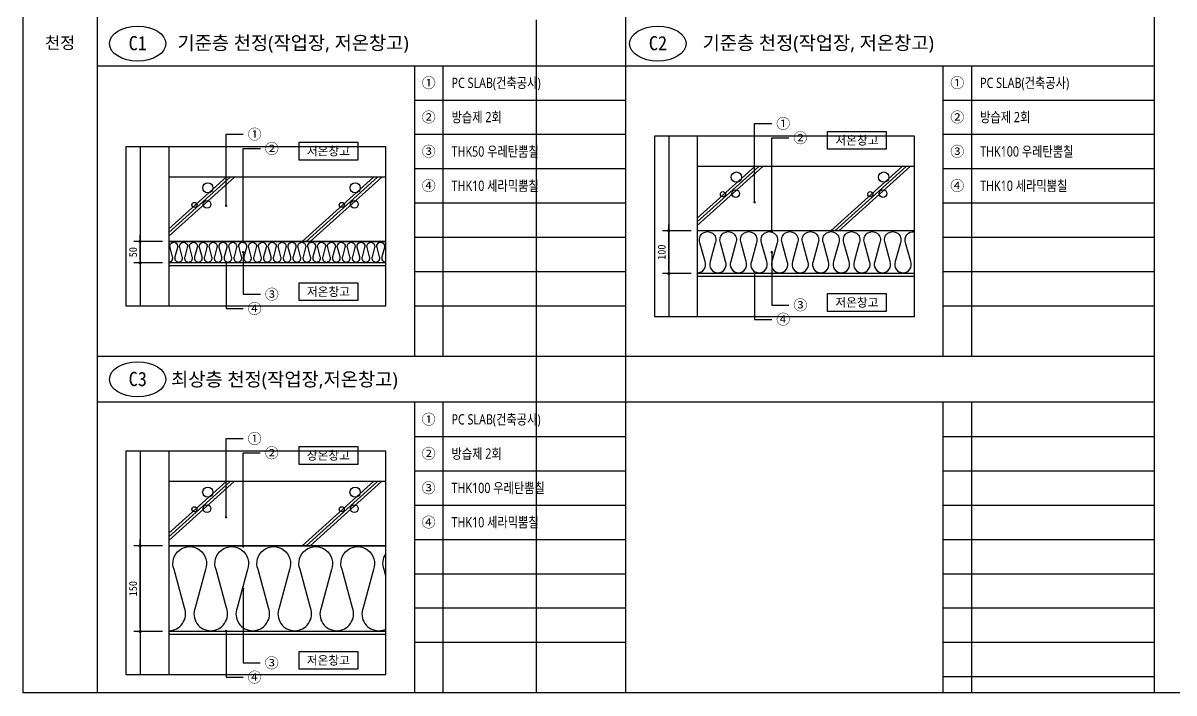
# Model space of a CAD drawing. Header units: millimetres. Extents: x 1008970 to 1091919, y 939088 to 948574.
# Drawn here: x 1025951 to 1033247, y 939179 to 943425 of the extents above; entities that cross this region are included whole.
import ezdxf
from ezdxf.enums import TextEntityAlignment as Align

# ---------------------------------------------------------------- set-up
doc = ezdxf.new("R2010")
doc.units = ezdxf.units.MM
doc.header["$LTSCALE"] = 5
doc.header["$MEASUREMENT"] = 0
doc.header["$PDSIZE"] = -10
doc.layers.get('0').update_dxf_attribs({"linetype": 'CONTINUOUS'})
doc.layers.get('Defpoints').update_dxf_attribs({"color": 153, "linetype": 'CONTINUOUS'})
for name, color, linetype in [('0612_ACL WALL', 4, 'CONTINUOUS'), ('5TXT', 7, 'CONTINUOUS'), ('AA-AXIS-DIM7', 7, 'CONTINUOUS'), ('DIM', 7, 'CONTINUOUS'), ('FIN', 5, 'CONTINUOUS'), ('HATCH', 9, 'CONTINUOUS'), ('TEXT', 7, 'CONTINUOUS'), ('단열재', 11, 'CONTINUOUS'), ('일람 벽체', 7, 'CONTINUOUS')]:
    doc.layers.add(name, color=color, linetype=linetype)
doc.styles.add('MG', font='malgun.ttf')
doc.styles.add('돋움', font='')
doc.styles.add('돋움체', font='')
doc.styles.add('맑은고딕', font='malgun.ttf')
doc.styles.add('한글', font='malgun.ttf')
doc.styles.get('돋움').set_extended_font_data('DotumChe')
doc.styles.get('돋움체').set_extended_font_data('DotumChe')
doc.dimstyles.new('DIM_5', dxfattribs={"dimscale": 5, "dimtxt": 3, "dimasz": 1, "dimexe": 2, "dimexo": 2, "dimgap": 1, "dimtad": 1, "dimdec": 0, "dimzin": 0, "dimdsep": 46, "dimtxsty": 'MG', "dimblk1": 'DIMDOT', "dimblk2": 'DIMDOT', "dimsah": 1, "dimcen": 0.09, "dimdle": 2, "dimclrd": 7, "dimclre": 7, "dimclrt": 3, "dimadec": 0, "dimazin": 0, "dimtfac": 1, "dimtdec": 0, "dimtix": 1, "dimtmove": 2, "dimatfit": 3, "dimldrblk": 'DIMDOT', "dimfxl": 2, "dimtolj": 1, "dimtzin": 0, "dimarcsym": 0})
doc.dimstyles.new('SDIM', dxfattribs={"dimscale": 10, "dimtxt": 2.5, "dimasz": 1, "dimexe": 2, "dimexo": 2, "dimgap": 1, "dimtad": 1, "dimdsep": 46, "dimtxsty": '돋움', "dimblk1": '_RXDOT', "dimblk2": '_RXDOT', "dimsah": 1, "dimcen": 3, "dimclrd": 7, "dimclre": 7, "dimclrt": 3, "dimadec": 0, "dimazin": 0, "dimtfac": 1, "dimtix": 1, "dimtmove": 2, "dimatfit": 3, "dimfxl": 1, "dimtolj": 1, "dimtzin": 0, "dimarcsym": 0})

# ---------------------------------------------------------------- blocks, each defined once
blk = doc.blocks.new('DIMDOT')
at = {"linetype": 'Continuous'}
blk.add_line((-2, 0), (2, 0), dxfattribs=at)
for radius in [0.5, 0.25]:
    blk.add_circle((0, 0), radius, dxfattribs=at)
blk = doc.blocks.new('_RXDOT')
at = {"color": 0, "linetype": 'ByBlock'}
blk.add_line((-1, 0), (2, 0), dxfattribs=at)
at = {"color": 0, "linetype": 'ByBlock', "const_width": 0.5}
blk.add_lwpolyline([(-0.25, 0, 1), (0.25, 0, 1)], format="xyb", close=True, dxfattribs=at)
blk = doc.blocks.new('*D6')
at = {"layer": 'Defpoints', "color": 0, "transparency": 16777216}
for p in [(1030044.4, 942108.4), (1030225.5, 942108.4), (1030225.5, 941836.7)]:
    blk.add_point(p, dxfattribs=at)
at = {"layer": 'DIM', "color": 7, "lineweight": -2, "transparency": 16777216}
for p, q in [((1030185.5, 942108.4), (1030004.4, 942108.4)), ((1030044.4, 941856.7), (1030044.4, 942088.4)), ((1030185.5, 941836.7), (1030004.4, 941836.7))]:
    blk.add_line(p, q, dxfattribs=at)
at = {"layer": 'DIM', "color": 7, "lineweight": -2, "transparency": 16777216, "xscale": 20, "yscale": 20, "zscale": 20}
for p, rotation in [((1030044.4, 942108.4), 90), ((1030044.4, 941836.7), 270)]:
    blk.add_blockref('_RXDOT', p, dxfattribs=dict(at, rotation=rotation))
at = {"layer": 'DIM', "color": 3, "transparency": 16777216, "insert": (1029999.4, 941972.6), "char_height": 50, "attachment_point": 5, "rotation": 90, "style": '돋움'}
blk.add_mtext('\\A1;100', dxfattribs=at)
blk = doc.blocks.new('*D7')
at = {"layer": 'Defpoints', "color": 0, "transparency": 16777216}
for p in [(1026694.2, 942040.5), (1026875.3, 942040.5), (1026875.3, 941904.7)]:
    blk.add_point(p, dxfattribs=at)
at = {"layer": 'DIM', "color": 7, "lineweight": -2, "transparency": 16777216}
for p, q in [((1026835.3, 942040.5), (1026654.2, 942040.5)), ((1026694.2, 941924.7), (1026694.2, 942020.5)), ((1026835.3, 941904.7), (1026654.2, 941904.7))]:
    blk.add_line(p, q, dxfattribs=at)
at = {"layer": 'DIM', "color": 7, "lineweight": -2, "transparency": 16777216, "xscale": 20, "yscale": 20, "zscale": 20}
for p, rotation in [((1026694.2, 942040.5), 90), ((1026694.2, 941904.7), 270)]:
    blk.add_blockref('_RXDOT', p, dxfattribs=dict(at, rotation=rotation))
at = {"layer": 'DIM', "color": 3, "transparency": 16777216, "insert": (1026649.2, 941972.6), "char_height": 50, "attachment_point": 5, "rotation": 90, "style": '돋움'}
blk.add_mtext('\\A1;50', dxfattribs=at)
blk = doc.blocks.new('*D13')
at = {"layer": 'Defpoints', "color": 0, "transparency": 16777216}
for p in [(1026693.9, 940111.8), (1026875, 940111.8), (1026875, 939568.6)]:
    blk.add_point(p, dxfattribs=at)
at = {"layer": 'DIM', "color": 7, "lineweight": -2, "transparency": 16777216}
for p, q in [((1026835, 940111.8), (1026653.9, 940111.8)), ((1026693.9, 939588.6), (1026693.9, 940091.8)), ((1026835, 939568.6), (1026653.9, 939568.6))]:
    blk.add_line(p, q, dxfattribs=at)
at = {"layer": 'DIM', "color": 7, "lineweight": -2, "transparency": 16777216, "xscale": 20, "yscale": 20, "zscale": 20}
for p, rotation in [((1026693.9, 940111.8), 90), ((1026693.9, 939568.6), 270)]:
    blk.add_blockref('_RXDOT', p, dxfattribs=dict(at, rotation=rotation))
at = {"layer": 'DIM', "color": 3, "transparency": 16777216, "insert": (1026648.9, 939840.2), "char_height": 50, "attachment_point": 5, "rotation": 90, "style": '돋움'}
blk.add_mtext('\\A1;150', dxfattribs=at)

msp = doc.modelspace()

# ---------------------------------------------------------------- linework, layer by layer
for p, q in [((1029772.491, 939179.201), (1029772.491, 947708.687)), ((1033122.714, 939179.201), (1033122.714, 947708.687)), ((1026422.268, 943154.195), (1033122.714, 943154.195)), ((1028432.402, 943154.195), (1028432.402, 941311.572)), ((1028613.495, 943154.195), (1028613.495, 941311.572)), ((1031782.625, 943154.195), (1031782.625, 941311.572)), ((1031963.718, 943154.195), (1031963.718, 941311.572)), ((1028432.402, 942936.883), (1029773.108, 942936.883)), ((1031782.625, 942936.883), (1033122.714, 942936.883)), ((1028432.402, 942719.571), (1029773.108, 942719.571)), ((1031782.625, 942719.571), (1033122.714, 942719.571)), ((1028432.402, 942502.26), (1029773.108, 942502.26)), ((1031782.625, 942502.26), (1033122.714, 942502.26)), ((1028432.402, 942284.948), (1029773.108, 942284.948)), ((1031782.625, 942284.948), (1033122.714, 942284.948)), ((1028432.402, 942067.636), (1029773.108, 942067.636)), ((1031782.625, 942067.636), (1033122.714, 942067.636)), ((1028432.402, 941850.324), (1029773.108, 941850.324)), ((1031782.625, 941850.324), (1033122.714, 941850.324)), ((1028432.402, 941633.013), (1029773.108, 941633.013)), ((1031782.625, 941633.013), (1033122.714, 941633.013)), ((1033122.714, 941311.572), (1026422.268, 941311.572)), ((1033122.714, 941021.823), (1026422.268, 941021.823)), ((1028432.402, 941021.823), (1028432.402, 939179.201)), ((1028613.495, 941021.823), (1028613.495, 939179.201)), ((1031782.625, 941021.823), (1031782.625, 939179.201)), ((1031963.718, 941021.823), (1031963.718, 939179.201)), ((1028432.402, 940804.511), (1029772.491, 940804.511)), ((1031782.625, 940804.511), (1033122.714, 940804.511)), ((1028432.402, 940587.2), (1029772.491, 940587.2)), ((1031782.625, 940587.2), (1033122.714, 940587.2)), ((1028432.402, 940369.888), (1029772.491, 940369.888)), ((1031782.625, 940369.888), (1033122.714, 940369.888)), ((1028432.402, 940152.576), (1029772.491, 940152.576)), ((1031782.625, 940152.576), (1033122.714, 940152.576)), ((1028432.402, 939935.264), (1029772.491, 939935.264)), ((1031782.625, 939935.264), (1033122.714, 939935.264)), ((1028432.402, 939717.953), (1029772.491, 939717.953)), ((1031782.625, 939717.953), (1033122.714, 939717.953)), ((1028432.402, 939500.641), (1029772.491, 939500.641)), ((1031782.625, 939500.641), (1033122.714, 939500.641)), ((1031782.625, 939283.329), (1033122.714, 939283.329))]:
    msp.add_line(p, q)
for points in [[(1039823.16, 939179.201), (1025951.426, 939179.201), (1025951.426, 947708.687), (1039823.16, 947708.687)], [(1031051.732, 942736.978), (1031423.208, 942736.978), (1031423.208, 942624.497), (1031051.732, 942624.497)], [(1027701.509, 942669.068), (1028072.985, 942669.068), (1028072.985, 942556.587), (1027701.509, 942556.587)], [(1027701.509, 941777.887), (1028072.985, 941777.887), (1028072.985, 941665.407), (1027701.509, 941665.407)], [(1031051.732, 941709.977), (1031423.208, 941709.977), (1031423.208, 941597.497), (1031051.732, 941597.497)], [(1027701.201, 940740.426), (1028072.676, 940740.426), (1028072.676, 940627.946), (1027701.201, 940627.946)], [(1027701.201, 939441.786), (1028072.676, 939441.786), (1028072.676, 939329.305), (1027701.201, 939329.305)]]:
    msp.add_lwpolyline(points, close=True)
at = {"color": 6, "const_width": 1.811}
for points in [[(1031601.532, 942104.76), (1030225.532, 942104.76)], [(1028251.309, 942036.85), (1026875.309, 942036.85)], [(1028251.309, 941908.274), (1026875.309, 941908.274)], [(1031601.532, 941840.364), (1030225.532, 941840.364)], [(1028251.001, 940108.208), (1026875.001, 940108.208)], [(1028251.001, 939572.173), (1026875.001, 939572.173)]]:
    msp.add_lwpolyline(points, dxfattribs=at)
at = {"layer": '0612_ACL WALL', "linetype": 'ByBlock'}
for p, q in [((1031601.532, 942108.382), (1030225.532, 942108.382)), ((1028251.309, 942040.472), (1026875.309, 942040.472)), ((1028251.001, 940111.83), (1026875.001, 940111.83))]:
    msp.add_line(p, q, dxfattribs=at)
at = {"layer": '5TXT'}
for p, q in [((1025951.426, 939859.876), (1025951.426, 947708.687)), ((1026422.268, 947708.687), (1026422.268, 939179.201))]:
    msp.add_line(p, q, dxfattribs=at)
at = {"layer": 'Defpoints'}
msp.add_line((1029204.872, 943443.944), (1029204.872, 939179.201), dxfattribs=at)
at = {"layer": 'Defpoints', "color": 139}
for p, q in [((1031601.532, 942515.842), (1030225.532, 942515.842)), ((1028251.309, 942447.932), (1026875.309, 942447.932)), ((1028251.001, 940519.29), (1026875.001, 940519.29))]:
    msp.add_line(p, q, dxfattribs=at)
for points in [[(1031601.532, 942708.333), (1029953.893, 942708.333), (1029953.893, 941565.103), (1031601.532, 941565.103)], [(1031601.532, 942708.333), (1030044.439, 942708.333), (1030044.439, 941565.103), (1031601.532, 941565.103)], [(1031601.532, 942708.333), (1030225.532, 942708.333), (1030225.532, 941565.103), (1031601.532, 941565.103)], [(1028251.309, 942640.423), (1026603.67, 942640.423), (1026603.67, 941633.013), (1028251.309, 941633.013)], [(1028251.309, 942640.423), (1026694.216, 942640.423), (1026694.216, 941633.013), (1028251.309, 941633.013)], [(1028251.309, 942640.423), (1026875.309, 942640.423), (1026875.309, 941633.013), (1028251.309, 941633.013)], [(1028251.001, 940711.781), (1026603.361, 940711.781), (1026603.361, 939296.911), (1028251.001, 939296.911)], [(1028251.001, 940711.781), (1026693.908, 940711.781), (1026693.908, 939296.911), (1028251.001, 939296.911)], [(1028251.001, 940711.781), (1026875.001, 940711.781), (1026875.001, 939296.911), (1028251.001, 939296.911)]]:
    msp.add_lwpolyline(points, close=True, dxfattribs=at)
at = {"layer": 'FIN'}
for p, q in [((1028251.309, 941904.652), (1026875.309, 941904.652)), ((1028251.309, 941886.543), (1026875.309, 941886.543)), ((1031601.532, 941836.742), (1030225.532, 941836.742)), ((1031601.532, 941818.633), (1030225.532, 941818.633)), ((1028251.001, 939568.551), (1026875.001, 939568.551)), ((1028251.001, 939550.442), (1026875.001, 939550.442))]:
    msp.add_line(p, q, dxfattribs=at)
at = {"layer": 'HATCH'}
for p, q in [((1030225.532, 942187.932), (1030589.876, 942515.842)), ((1030225.532, 942141.834), (1030641.097, 942515.842)), ((1030225.532, 942164.883), (1030615.486, 942515.842)), ((1031071.065, 942108.382), (1031523.798, 942515.842)), ((1031096.676, 942108.382), (1031549.408, 942515.842)), ((1031122.286, 942108.382), (1031575.019, 942515.842)), ((1026875.309, 942120.022), (1027239.653, 942447.932)), ((1026875.309, 942073.924), (1027290.874, 942447.932)), ((1026875.309, 942096.973), (1027265.263, 942447.932)), ((1027720.842, 942040.472), (1028173.575, 942447.932)), ((1027746.453, 942040.472), (1028199.186, 942447.932)), ((1027772.063, 942040.472), (1028224.796, 942447.932)), ((1026875.001, 940191.381), (1027239.345, 940519.29)), ((1026875.001, 940145.282), (1027290.565, 940519.29)), ((1026875.001, 940168.331), (1027264.955, 940519.29)), ((1027720.534, 940111.83), (1028173.267, 940519.29)), ((1027746.145, 940111.83), (1028198.877, 940519.29)), ((1027771.755, 940111.83), (1028224.488, 940519.29))]:
    msp.add_line(p, q, dxfattribs=at)
for centre, radius in [((1030473.117, 942448.296), 32.597), ((1031407.039, 942448.296), 32.597), ((1027122.894, 942380.386), 32.597), ((1028056.816, 942380.386), 32.597), ((1030388.241, 942339.818), 16.298), ((1030468.22, 942343.896), 24.448), ((1031322.163, 942339.818), 16.298), ((1031402.142, 942343.896), 24.448), ((1027038.018, 942271.908), 16.298), ((1027117.997, 942275.986), 24.448), ((1027971.94, 942271.908), 16.298), ((1028051.919, 942275.986), 24.448), ((1027122.586, 940451.745), 32.597), ((1028056.508, 940451.745), 32.597), ((1027037.709, 940343.266), 16.298), ((1027117.689, 940347.344), 24.448), ((1027971.632, 940343.266), 16.298), ((1028051.611, 940347.344), 24.448)]:
    msp.add_circle(centre, radius, dxfattribs=at)
at = {"layer": '단열재'}
for points in [[(1030225.532, 941842.175, 0.52485566), (1030274.297, 941912.845), (1030241.961, 942032.279, -1.44919786), (1030339.491, 942032.279), (1030307.155, 941912.845, 0.52485566), (1030355.919, 941842.175, 0.52485566), (1030404.684, 941912.845), (1030372.348, 942032.279, -1.44919786), (1030469.878, 942032.279), (1030437.542, 941912.845, 0.52485566), (1030486.306, 941842.175, 0.52485566), (1030535.071, 941912.845), (1030502.735, 942032.279, -1.44919786), (1030600.265, 942032.279), (1030567.929, 941912.845, 0.52485566), (1030616.693, 941842.175, 0.52485566), (1030665.458, 941912.845), (1030633.122, 942032.279, -1.44919786), (1030730.652, 942032.279), (1030698.316, 941912.845, 0.52485566), (1030747.08, 941842.175, 0.52485566), (1030795.845, 941912.845), (1030763.509, 942032.279, -1.44919786), (1030861.039, 942032.279), (1030828.703, 941912.845, 0.52485566), (1030877.468, 941842.175, 0.52485566), (1030926.232, 941912.845), (1030893.896, 942032.279, -1.44919786), (1030991.426, 942032.279), (1030959.09, 941912.845, 0.52485566), (1031007.855, 941842.175, 0.52485566), (1031056.619, 941912.845), (1031024.283, 942032.279, -1.44919786), (1031121.813, 942032.279), (1031089.477, 941912.845, 0.52485566), (1031138.242, 941842.175, 0.52485566), (1031187.006, 941912.845), (1031154.67, 942032.279, -1.44919786), (1031252.2, 942032.279), (1031219.864, 941912.845, 0.52485566), (1031268.629, 941842.175, 0.52485566), (1031317.393, 941912.845), (1031285.057, 942032.279, -1.44919786), (1031382.587, 942032.279), (1031350.251, 941912.845, 0.52485566), (1031399.016, 941842.175, 0.52485566), (1031447.78, 941912.845), (1031415.444, 942032.279, -1.44919786), (1031512.974, 942032.279), (1031480.638, 941912.845, 0.52485566), (1031529.403, 941842.175, 0.52485566), (1031578.168, 941912.845), (1031545.832, 942032.279, -0.56823417), (1031601.532, 942102.486, -0.56823417)], [(1026875.309, 941910.085, 0.52485566), (1026898.676, 941943.948), (1026883.181, 942001.177, -1.44919786), (1026929.914, 942001.177), (1026914.42, 941943.948, 0.52485566), (1026937.787, 941910.085, 0.52485566), (1026961.153, 941943.948), (1026945.659, 942001.177, -1.44919786), (1026992.392, 942001.177), (1026976.897, 941943.948, 0.52485566), (1027000.264, 941910.085, 0.52485566), (1027023.63, 941943.948), (1027008.136, 942001.177, -1.44919786), (1027054.869, 942001.177), (1027039.374, 941943.948, 0.52485566), (1027062.741, 941910.085, 0.52485566), (1027086.107, 941943.948), (1027070.613, 942001.177, -1.44919786), (1027117.346, 942001.177), (1027101.851, 941943.948, 0.52485566), (1027125.218, 941910.085, 0.52485566), (1027148.584, 941943.948), (1027133.09, 942001.177, -1.44919786), (1027179.823, 942001.177), (1027164.329, 941943.948, 0.52485566), (1027187.695, 941910.085, 0.52485566), (1027211.061, 941943.948), (1027195.567, 942001.177, -1.44919786), (1027242.3, 942001.177), (1027226.806, 941943.948, 0.52485566), (1027250.172, 941910.085, 0.52485566), (1027273.539, 941943.948), (1027258.044, 942001.177, -1.44919786), (1027304.777, 942001.177), (1027289.283, 941943.948, 0.52485566), (1027312.649, 941910.085, 0.52485566), (1027336.016, 941943.948), (1027320.521, 942001.177, -1.44919786), (1027367.254, 942001.177), (1027351.76, 941943.948, 0.52485566), (1027375.126, 941910.085, 0.52485566), (1027398.493, 941943.948), (1027382.999, 942001.177, -1.44919786), (1027429.731, 942001.177), (1027414.237, 941943.948, 0.52485566), (1027437.604, 941910.085, 0.52485566), (1027460.97, 941943.948), (1027445.476, 942001.177, -1.44919786), (1027492.209, 942001.177), (1027476.714, 941943.948, 0.52485566), (1027500.081, 941910.085, 0.52485566), (1027523.447, 941943.948), (1027507.953, 942001.177, -1.44919786), (1027554.686, 942001.177), (1027539.191, 941943.948, 0.52485566), (1027562.558, 941910.085, 0.52485566), (1027585.924, 941943.948), (1027570.43, 942001.177, -1.44919786), (1027617.163, 942001.177), (1027601.668, 941943.948, 0.52485566), (1027625.035, 941910.085, 0.52485566), (1027648.401, 941943.948), (1027632.907, 942001.177, -1.44919786), (1027679.64, 942001.177), (1027664.146, 941943.948, 0.52485566), (1027687.512, 941910.085, 0.52485566), (1027710.879, 941943.948), (1027695.384, 942001.177, -1.44919786), (1027742.117, 942001.177), (1027726.623, 941943.948, 0.52485566), (1027749.989, 941910.085, 0.52485566), (1027773.356, 941943.948), (1027757.861, 942001.177, -1.44919786), (1027804.594, 942001.177), (1027789.1, 941943.948, 0.52485566), (1027812.466, 941910.085, 0.52485566), (1027835.833, 941943.948), (1027820.338, 942001.177, -1.44919786), (1027867.071, 942001.177), (1027851.577, 941943.948, 0.52485566), (1027874.943, 941910.085, 0.52485566), (1027898.31, 941943.948), (1027882.816, 942001.177, -1.44919786), (1027929.548, 942001.177), (1027914.054, 941943.948, 0.52485566), (1027937.421, 941910.085, 0.52485566), (1027960.787, 941943.948), (1027945.293, 942001.177, -1.44919786), (1027992.026, 942001.177), (1027976.531, 941943.948, 0.52485566), (1027999.898, 941910.085, 0.52485566), (1028023.264, 941943.948), (1028007.77, 942001.177, -1.44919786), (1028054.503, 942001.177), (1028039.008, 941943.948, 0.52485566), (1028062.375, 941910.085, 0.52485566), (1028085.741, 941943.948), (1028070.247, 942001.177, -1.44919786), (1028116.98, 942001.177), (1028101.486, 941943.948, 0.52485566), (1028124.852, 941910.085, 0.52485566), (1028148.218, 941943.948), (1028132.724, 942001.177, -1.44919786), (1028179.457, 942001.177), (1028163.963, 941943.948, 0.52485566), (1028187.329, 941910.085, 0.52485566), (1028210.696, 941943.948), (1028195.201, 942001.177, -1.44919786), (1028241.934, 942001.177), (1028226.44, 941943.948, 0.52485566), (1028249.806, 941910.085, 0.01504038), (1028251.309, 941910.13, 0.01504038)], [(1026875.001, 939573.984, 0.52485566), (1026974.563, 939718.268), (1026908.543, 939962.113, -1.44919786), (1027107.666, 939962.113), (1027041.647, 939718.268, 0.52485566), (1027141.208, 939573.984, 0.52485566), (1027240.769, 939718.268), (1027174.75, 939962.113, -1.44919786), (1027373.873, 939962.113), (1027307.854, 939718.268, 0.52485566), (1027407.415, 939573.984, 0.52485566), (1027506.976, 939718.268), (1027440.957, 939962.113, -1.44919786), (1027640.08, 939962.113), (1027574.06, 939718.268, 0.52485566), (1027673.622, 939573.984, 0.52485566), (1027773.183, 939718.268), (1027707.164, 939962.113, -1.44919786), (1027906.287, 939962.113), (1027840.267, 939718.268, 0.52485566), (1027939.829, 939573.984, 0.52485566), (1028039.39, 939718.268), (1027973.371, 939962.113, -1.44919786), (1028172.494, 939962.113), (1028106.474, 939718.268, 0.52485566), (1028206.036, 939573.984, 0.10940464), (1028251.001, 939583.947, 0.10940464)], [(1028251.001, 939919.922), (1028239.578, 939962.113, -0.24436504), (1028251.001, 940059.674, -0.24436504)]]:
    msp.add_lwpolyline(points, format="xyb", dxfattribs=at)
at = {"layer": '일람 벽체'}
for centre in [(1026678.048, 943294.577), (1029975.326, 943294.577), (1026678.048, 941166.526)]:
    msp.add_ellipse(centre, major_axis=(178.914, 0), ratio=0.62025674, dxfattribs=at)

# ---------------------------------------------------------------- texts
at = {"style": '한글'}
for s, height, p in [('천정', 76.0591, (1026186.847, 943299.069)), ('①', 65.194, (1028522.949, 943045.539)), ('①', 65.194, (1031873.172, 943045.539)), ('②', 65.194, (1028522.949, 942828.227)), ('②', 65.194, (1031873.172, 942828.227)), ('①', 65.194, (1030769.864, 942787.481)), ('①', 65.194, (1027419.641, 942719.571)), ('②', 65.194, (1030878.52, 942696.935)), ('②', 65.194, (1027528.297, 942629.025)), ('③', 65.194, (1028522.949, 942610.915)), ('③', 65.194, (1031873.172, 942610.915)), ('④', 65.194, (1028522.949, 942393.604)), ('④', 65.194, (1031873.172, 942393.604)), ('③', 65.194, (1027528.297, 941705.45)), ('④', 65.194, (1027419.641, 941614.903)), ('③', 65.194, (1030878.52, 941637.54)), ('④', 65.194, (1030769.864, 941546.993)), ('①', 65.194, (1028522.64, 940913.167)), ('①', 65.194, (1027419.333, 940790.929)), ('②', 65.194, (1027527.989, 940700.383)), ('②', 65.194, (1028522.64, 940695.856)), ('③', 65.194, (1028522.64, 940478.544)), ('④', 65.194, (1028522.64, 940261.232)), ('③', 65.194, (1027527.989, 939369.348)), ('④', 65.194, (1027419.333, 939278.802))]:
    msp.add_text(s, height=height, dxfattribs=at).set_placement(p, align=Align.MIDDLE_CENTER)
for s, p in [('기준층 천정(작업장, 저온창고)', (1026930.355, 943299.069)), ('기준층 천정(작업장, 저온창고)', (1030258.923, 943299.069)), ('최상층 천정(작업장,저온창고)', (1026889.949, 941166.698))]:
    msp.add_text(s, height=86.9247, dxfattribs=at).set_placement(p, align=Align.MIDDLE_LEFT)
at = {"style": '한글', "width": 0.8}
for s, height, p in [('PC SLAB(건축공사)', 65.19353, (1028667.823, 943045.539)), ('PC SLAB(건축공사)', 65.19353, (1032018.046, 943045.539)), ('방습제 2회', 65.1935, (1028667.823, 942828.227)), ('방습제 2회', 65.1935, (1032018.046, 942828.227)), ('THK50 우레탄뿜칠', 65.19353, (1028667.823, 942610.915)), ('THK100 우레탄뿜칠', 65.19353, (1032018.046, 942610.915)), ('THK10 세라믹뿜칠', 65.19353, (1028667.823, 942393.604)), ('THK10 세라믹뿜칠', 65.19353, (1032018.046, 942393.604)), ('PC SLAB(건축공사)', 65.19353, (1028667.515, 940913.167)), ('방습제 2회', 65.1935, (1028667.515, 940695.856)), ('THK100 우레탄뿜칠', 65.19353, (1028667.515, 940478.544)), ('THK10 세라믹뿜칠', 65.19353, (1028667.515, 940261.232))]:
    msp.add_text(s, height=height, dxfattribs=at).set_placement(p, align=Align.MIDDLE_LEFT)
at = {"layer": 'TEXT'}
for s, height, style, p in [('C1', 90, '돋움체', (1026678.887, 943297.154)), ('C2', 90, '돋움체', (1029976.165, 943297.154)), ('저온창고', 54.3279, '맑은고딕', (1027887.247, 942612.828)), ('저온창고', 54.3279, '맑은고딕', (1031237.47, 942680.737)), ('저온창고', 54.3279, '맑은고딕', (1027887.247, 941721.647)), ('저온창고', 54.3279, '맑은고딕', (1031237.47, 941653.737)), ('C3', 90, '돋움체', (1026678.887, 941169.103)), ('상온창고', 54.3279, '맑은고딕', (1027886.939, 940684.186)), ('저온창고', 54.3279, '맑은고딕', (1027886.939, 939385.546))]:
    msp.add_text(s, height=height, dxfattribs=dict(at, style=style)).set_placement(p, align=Align.MIDDLE_CENTER)

# ---------------------------------------------------------------- dimensions: what is measured, and where the dimension line sits
at = {"layer": 'DIM'}
for p1, p2, text, picture, middle in [((1030225.532, 941836.742), (1030225.532, 942108.382), '100', '*D6', (1029999.406, 941972.562)), ((1026875.309, 941904.652), (1026875.309, 942040.472), '50', '*D7', (1026649.183, 941972.562)), ((1026875.001, 939568.551), (1026875.001, 940111.83), '150', '*D13', (1026648.875, 939840.191))]:
    dim = msp.add_aligned_dim(p1=p1, p2=p2, distance=181.093, text=text, dimstyle='SDIM', override={"dimscale": 20, "dimblk1": '_RXDOT', "dimblk2": '_RXDOT'}, dxfattribs=at)
    dim.commit()
    dim.dimension.update_dxf_attribs({"geometry": picture, "text_midpoint": middle})

# ---------------------------------------------------------------- leaders
at = {"layer": 'AA-AXIS-DIM7'}
for points in [[(1027238.548, 942266.838), (1027238.548, 942719.571), (1027347.204, 942719.571)], [(1030588.771, 942289.475), (1030588.771, 942787.481), (1030697.427, 942787.481)], [(1030697.427, 942104.76), (1030697.427, 942696.935), (1030806.083, 942696.935)], [(1027347.204, 942036.85), (1027347.204, 942629.025), (1027455.86, 942629.025)], [(1027238.548, 941908.274), (1027238.548, 941614.903), (1027347.204, 941614.903)], [(1027347.204, 941972.562), (1027347.204, 941705.45), (1027455.86, 941705.45)], [(1030697.427, 941972.562), (1030697.427, 941637.54), (1030806.083, 941637.54)], [(1030588.771, 941840.364), (1030588.771, 941546.993), (1030697.427, 941546.993)], [(1027238.24, 940292.923), (1027238.24, 940790.929), (1027346.896, 940790.929)], [(1027346.896, 940108.208), (1027346.896, 940700.383), (1027455.552, 940700.383)], [(1027346.896, 939840.191), (1027346.896, 939369.348), (1027455.552, 939369.348)], [(1027238.24, 939572.173), (1027238.24, 939278.802), (1027346.896, 939278.802)]]:
    msp.add_leader(points, dimstyle='DIM_5', override={"dimasz": 3, "dimclrd": 4, "dimldrblk": 'Dot', "dimarcsym": 1}, dxfattribs=at)

doc.saveas('drawing.dxf')
